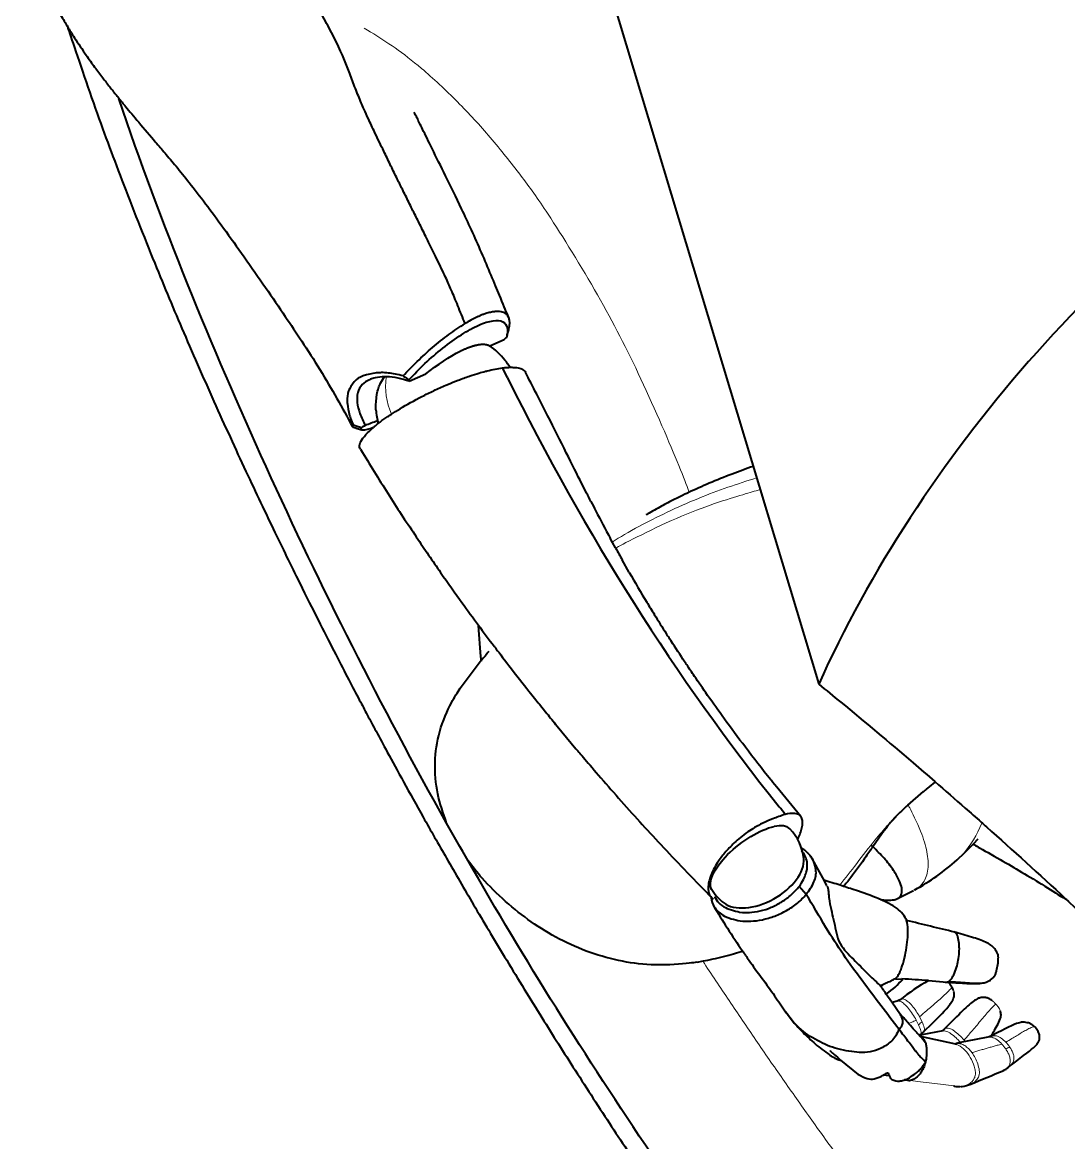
# Model space of a CAD drawing. Header units: millimetres. Extents: x 19 to 296, y 1 to 200.
# Drawn here: x 195.89 to 225.96, y 111.56 to 143.75 of the extents above; entities that cross this region are included whole.
import ezdxf

# ---------------------------------------------------------------- set-up
doc = ezdxf.new("R2010")
doc.units = ezdxf.units.MM
doc.header["$LTSCALE"] = 12.7
doc.layers.add('TANGENT_LINES', color=7, linetype='Continuous', lineweight=15)
doc.layers.add('Visible', color=7, linetype='Continuous', lineweight=40)

msp = doc.modelspace()

# ---------------------------------------------------------------- linework, layer by layer
at = {"layer": 'TANGENT_LINES'}
for p, q in [((220.762, 120.675), (220.895, 120.821)), ((220.895, 120.821), (220.947, 120.876)), ((222.852, 119.773), (222.796, 119.718)), ((221.613, 118.864), (221.546, 118.824)), ((222.607, 116.027), (222.644, 115.954)), ((223.828, 115.586), (223.883, 115.527)), ((223.883, 115.527), (223.945, 115.446)), ((221.585, 115.077), (221.652, 114.943)), ((221.752, 115.031), (221.68, 115.174)), ((221.741, 114.612), (221.689, 114.625)), ((221.794, 114.588), (221.741, 114.612)), ((222.755, 114.405), (222.684, 114.39)), ((222.816, 114.475), (222.878, 114.402)), ((222.992, 114.456), (222.958, 114.497)), ((222.852, 113.164), (222.787, 113.172)), ((222.851, 113.164), (222.852, 113.164)), ((222.852, 113.164), (222.956, 113.179))]:
    msp.add_line(p, q, dxfattribs=at)
for centre, radius, start, end in [((199.037, 132.162), 13.236, 58.75, 59.6786), ((208.274, 133.293), 1.941, 172.0614, 204.2903), ((220.574, 121.896), 3.117, 318.5331, 338.1496), ((223.421, 115.165), 0.586, 46.0064, 54.5252), ((223.184, 113.605), 1.166, 33.4221, 42.2675), ((223.373, 113.702), 1.081, 34.0286, 43.3447), ((222.831, 113.665), 0.501, 284.4647, 296.4483)]:
    msp.add_arc(centre, radius, start, end, dxfattribs=at)
for points, knots in [([(215.059, 130.247), (214.978, 130.464), (214.748, 131.074), (213.646, 133.637), (212.503, 135.847), (211.033, 138.239), (210.241, 139.34), (209.343, 140.465), (208.428, 141.469), (207.389, 142.436), (206.624, 143.02), (206.139, 143.329), (205.904, 143.477)], [0, 0, 0, 0, 0.072976, 0.20501, 0.337313, 0.469741, 0.563621, 0.657969, 0.752701, 0.847981, 0.926647, 1, 1, 1, 1]), ([(212.84, 128.819), (213.075, 128.961), (213.646, 129.308), (215.343, 130.128), (216.446, 130.487), (216.991, 130.663)], [0, 0, 0, 0, 0.261605, 0.635801, 1, 1, 1, 1]), ([(217.09, 130.322), (216.948, 130.282), (216.527, 130.162), (214.81, 129.637), (212.974, 128.661), (212.948, 128.646), (212.946, 128.645)], [0, 0, 0, 0, 0.196835, 0.587274, 0.969086, 1, 1, 1, 1]), ([(221.355, 121.254), (221.366, 121.235), (221.407, 121.161), (221.744, 120.476), (221.9, 119.933), (221.955, 119.42), (221.813, 119.022), (221.674, 118.912), (221.613, 118.864)], [0, 0, 0, 0, 0.07978, 0.306795, 0.515605, 0.702564, 0.869845, 1, 1, 1, 1]), ([(219.39, 118.953), (219.547, 119.155), (219.868, 119.569), (220.386, 120.246), (220.645, 120.542), (220.762, 120.675)], [0, 0, 0, 0, 0.346834, 0.707188, 1, 1, 1, 1]), ([(222.909, 119.832), (222.9, 119.822), (222.881, 119.802), (222.861, 119.782), (222.852, 119.773)], [0, 0, 0, 0, 0.501998, 1, 1, 1, 1]), ([(223.828, 116.335), (223.828, 116.335), (223.827, 116.333), (223.824, 116.33), (223.821, 116.328)], [0, 0, 0, 0, 0.332204, 1, 1, 1, 1]), ([(220.574, 116.04), (220.587, 116.05), (220.6, 116.06), (220.646, 116.093), (220.678, 116.117), (220.711, 116.141)], [0.1444438, 0.1444438, 0.1444438, 0.1444438, 0.1860176, 0.1860176, 0.2883609, 0.2883609, 0.2883609, 0.2883609]), ([(221.68, 115.174), (221.748, 115.233), (221.817, 115.292), (221.932, 115.391), (221.978, 115.431), (222.072, 115.511), (222.118, 115.551), (222.211, 115.632), (222.256, 115.672), (222.346, 115.752), (222.39, 115.793), (222.473, 115.871), (222.512, 115.91), (222.576, 115.977), (222.6, 116.006), (222.605, 116.021), (222.606, 116.023), (222.607, 116.025), (222.607, 116.027)], [0, 0, 0, 0, 0.1920301, 0.1920301, 0.3211975, 0.3211975, 0.450365, 0.450365, 0.5795324, 0.5795324, 0.7086999, 0.7086999, 0.8378673, 0.8378673, 0.9670348, 0.9670348, 0.9670473, 0.9855474, 0.9855474, 0.9855474, 0.9855474]), ([(222.513, 116.167), (222.514, 116.165), (222.521, 116.158), (222.571, 116.092), (222.595, 116.049), (222.607, 116.027)], [0, 0, 0, 0, 0.153128, 0.575371, 1, 1, 1, 1]), ([(222.53, 116.195), (222.53, 116.195), (222.53, 116.195), (222.53, 116.195), (222.61, 116.19), (222.69, 116.185), (222.828, 116.175), (222.887, 116.171), (223.003, 116.163), (223.06, 116.159), (223.177, 116.152), (223.235, 116.149), (223.351, 116.147), (223.409, 116.146), (223.517, 116.155), (223.566, 116.162), (223.614, 116.178), (223.624, 116.182), (223.634, 116.185), (223.65, 116.192), (223.656, 116.194), (223.661, 116.197), (223.683, 116.207), (223.704, 116.219), (223.725, 116.234)], [-0.0000158, -0.0000158, -0.0000158, -0.0000158, 0, 0, 0, 0.1779023, 0.1779023, 0.3074208, 0.3074208, 0.4369394, 0.4369394, 0.566458, 0.566458, 0.6959766, 0.6959766, 0.8033321, 0.8033321, 0.8033321, 0.8254952, 0.8254952, 0.8382941, 0.8382941, 0.8382941, 0.8867155, 0.8867155, 0.8867155, 0.8867155]), ([(222.644, 115.954), (222.646, 115.948), (222.651, 115.937), (222.654, 115.929), (222.655, 115.925)], [0, 0, 0, 0, 0.546255, 1, 1, 1, 1]), ([(222.655, 115.925), (222.66, 115.911), (222.668, 115.889), (222.67, 115.881), (222.67, 115.878)], [0, 0, 0, 0, 0.656027, 1, 1, 1, 1]), ([(221.036, 115.625), (221.04, 115.627), (221.053, 115.632), (221.144, 115.618), (221.244, 115.54), (221.366, 115.415), (221.484, 115.254), (221.552, 115.136), (221.585, 115.077)], [0, 0, 0, 0, 0.058197, 0.196445, 0.368512, 0.568916, 0.783744, 1, 1, 1, 1]), ([(221.68, 115.174), (221.647, 115.229), (221.583, 115.34), (221.47, 115.49), (221.357, 115.607), (221.259, 115.676), (221.175, 115.694), (221.15, 115.681), (221.139, 115.676)], [0, 0, 0, 0, 0.20952, 0.416899, 0.609625, 0.774955, 0.908789, 1, 1, 1, 1]), ([(222.67, 115.878), (222.672, 115.87), (222.674, 115.859), (222.674, 115.855), (222.674, 115.854)], [0, 0, 0, 0, 0.657509, 1, 1, 1, 1]), ([(222.958, 114.497), (223.027, 114.578), (223.095, 114.658), (223.208, 114.79), (223.253, 114.843), (223.342, 114.948), (223.386, 115), (223.475, 115.105), (223.519, 115.157), (223.605, 115.258), (223.647, 115.309), (223.729, 115.403), (223.768, 115.447), (223.836, 115.512), (223.864, 115.533), (223.878, 115.529), (223.879, 115.528), (223.881, 115.527), (223.883, 115.527)], [0, 0, 0, 0, 0.1991691, 0.1991691, 0.3273883, 0.3273883, 0.4556075, 0.4556075, 0.5838267, 0.5838267, 0.7120459, 0.7120459, 0.8402652, 0.8402652, 0.9684844, 0.9684844, 0.9684969, 0.9868611, 0.9868611, 0.9868611, 0.9868611]), ([(223.945, 115.446), (223.948, 115.442), (223.957, 115.43), (223.992, 115.372), (224.002, 115.346), (224.007, 115.335)], [0, 0, 0, 0, 0.228144, 0.664041, 1, 1, 1, 1]), ([(224.007, 115.335), (224.007, 115.335), (224.008, 115.332), (224.019, 115.299), (224.018, 115.275), (224.018, 115.262)], [0, 0, 0, 0, 0.107508, 0.533844, 1, 1, 1, 1]), ([(221.369, 114.976), (221.398, 114.989), (221.465, 115.021), (221.537, 115.055), (221.58, 115.075), (221.585, 115.077)], [0.6036188, 0.6036188, 0.6036188, 0.6036188, 0.7017998, 0.8284925, 0.8471816, 0.8471816, 0.8471816, 0.8471816]), ([(221.813, 114.765), (221.818, 114.775), (221.829, 114.8), (221.817, 114.871), (221.777, 114.969), (221.752, 115.031)], [0, 0, 0, 0, 0.217415, 0.512203, 1, 1, 1, 1]), ([(221.652, 114.943), (221.679, 114.88), (221.721, 114.778), (221.729, 114.704), (221.727, 114.679), (221.714, 114.664), (221.712, 114.663), (221.712, 114.663)], [0, 0, 0, 0, 0.420046, 0.67517, 0.825585, 0.955824, 1, 1, 1, 1]), ([(222.347, 114.767), (222.351, 114.767), (222.362, 114.77), (222.427, 114.767), (222.497, 114.738), (222.575, 114.698), (222.734, 114.567), (222.791, 114.503), (222.816, 114.475)], [0, 0, 0, 0, 0.066379, 0.209278, 0.367092, 0.538127, 0.797398, 1, 1, 1, 1]), ([(222.958, 114.497), (222.914, 114.548), (222.828, 114.648), (222.676, 114.77), (222.602, 114.812), (222.532, 114.841), (222.472, 114.85), (222.421, 114.842), (222.396, 114.822), (222.384, 114.813)], [0, 0, 0, 0, 0.211893, 0.417019, 0.553315, 0.679968, 0.795058, 0.899841, 1, 1, 1, 1]), ([(224.159, 114.443), (224.115, 114.484), (224.031, 114.563), (223.896, 114.632), (223.758, 114.628), (223.725, 114.612), (223.713, 114.605)], [0, 0, 0, 0, 0.30207, 0.583701, 0.843311, 1, 1, 1, 1]), ([(224.159, 114.443), (224.218, 114.478), (224.277, 114.513), (224.38, 114.574), (224.424, 114.6), (224.512, 114.654), (224.556, 114.681), (224.644, 114.734), (224.687, 114.759), (224.772, 114.807), (224.814, 114.83), (224.894, 114.868), (224.932, 114.882), (224.97, 114.883), (224.977, 114.883), (224.983, 114.882), (224.991, 114.88), (224.999, 114.878), (225.005, 114.873), (225.017, 114.866), (225.026, 114.854), (225.031, 114.836), (225.032, 114.831), (225.034, 114.826), (225.035, 114.821)], [0, 0, 0, 0, 0.1764324, 0.1764324, 0.3073624, 0.3073624, 0.4382924, 0.4382924, 0.5692224, 0.5692224, 0.7001524, 0.7001524, 0.8310824, 0.8310824, 0.8581805, 0.8581805, 0.8581805, 0.8960032, 0.8960032, 0.8960032, 0.9620124, 0.9620124, 0.9620249, 0.9807777, 0.9807777, 0.9807777, 0.9807777]), ([(222.631, 114.395), (222.637, 114.395), (222.643, 114.394), (222.649, 114.394), (222.655, 114.394), (222.662, 114.394), (222.669, 114.395), (222.671, 114.395), (222.673, 114.395), (222.675, 114.395), (222.682, 114.395), (222.689, 114.396), (222.696, 114.397), (222.717, 114.399), (222.738, 114.403), (222.755, 114.405)], [0.270341, 0.270341, 0.270341, 0.270341, 0.662769, 0.662769, 0.662769, 1.089936, 1.089936, 1.089936, 1.210216, 1.210216, 1.210216, 1.62821, 1.62821, 1.62821, 2.907518, 2.907518, 2.907518, 2.907518]), ([(223.055, 113.216), (223.1, 113.244), (223.182, 113.296), (223.244, 113.373), (223.284, 113.483), (223.285, 113.549), (223.281, 113.621), (223.255, 113.762), (223.142, 114.014), (223.005, 114.213), (222.814, 114.355), (222.763, 114.372), (222.745, 114.378)], [0, 0, 0, 0, 0.104965, 0.190147, 0.281193, 0.349831, 0.420292, 0.521331, 0.663357, 0.800775, 0.929708, 1, 1, 1, 1]), ([(223.183, 114.143), (223.152, 114.183), (223.09, 114.261), (222.982, 114.346), (222.868, 114.402), (222.792, 114.404), (222.755, 114.405)], [0, 0, 0, 0, 0.268517, 0.525373, 0.76864, 1, 1, 1, 1]), ([(223.183, 114.143), (223.192, 114.145), (223.24, 114.157), (223.327, 114.186), (223.446, 114.219), (223.563, 114.254), (223.681, 114.287), (223.798, 114.32), (223.914, 114.352), (223.998, 114.375), (224.042, 114.388), (224.047, 114.389)], [0, 0, 0, 0, 0.0275835, 0.1545116, 0.2814398, 0.4083679, 0.535296, 0.6622242, 0.7891523, 0.9160804, 0.9340151, 0.9340151, 0.9340151, 0.9340151]), ([(223.645, 114.59), (223.683, 114.591), (223.766, 114.594), (223.917, 114.518), (224.003, 114.433), (224.047, 114.389)], [0, 0, 0, 0, 0.291209, 0.633194, 1, 1, 1, 1]), ([(224.266, 113.749), (224.278, 113.759), (224.304, 113.779), (224.353, 113.836), (224.387, 113.909), (224.398, 114.004), (224.373, 114.11), (224.328, 114.212), (224.289, 114.275), (224.269, 114.306)], [0, 0, 0, 0, 0.10525, 0.235879, 0.372465, 0.519772, 0.677848, 0.839245, 1, 1, 1, 1]), ([(223.12, 113.227), (223.151, 113.24), (223.217, 113.269), (223.317, 113.342), (223.39, 113.465), (223.4, 113.55), (223.4, 113.643), (223.355, 113.827), (223.282, 113.992), (223.216, 114.093), (223.183, 114.143)], [0, 0, 0, 0, 0.110591, 0.231423, 0.359128, 0.457288, 0.559959, 0.707955, 0.855348, 1, 1, 1, 1]), ([(224.158, 114.247), (224.178, 114.214), (224.219, 114.148), (224.265, 114.045), (224.29, 113.933), (224.287, 113.88), (224.28, 113.832), (224.244, 113.753), (224.198, 113.693), (224.13, 113.652), (224.092, 113.629)], [0, 0, 0, 0, 0.143177, 0.286836, 0.42775, 0.522994, 0.61415, 0.735903, 0.852181, 1, 1, 1, 1]), ([(222.787, 113.172), (222.746, 113.177), (222.705, 113.182), (222.664, 113.187), (222.563, 113.199), (222.244, 113.239), (221.826, 113.292), (221.51, 113.332), (221.412, 113.344)], [0.0443408, 0.0443408, 0.0443408, 0.0443408, 0.1285648, 0.1285648, 0.1285648, 0.337297, 0.7859608, 0.9881421, 0.9881421, 0.9881421, 0.9881421])]:
    msp.add_open_spline(points, degree=3, knots=knots, dxfattribs=at)
for points, degree in [([(244.423, 85.53), (238.874, 89.239), (232.85, 94.491), (226.699, 101.084), (220.791, 108.663), (215.447, 116.779)], 5), ([(221.652, 114.943), (221.678, 114.965), (221.72, 115.01), (221.752, 115.031)], 3), ([(224.158, 114.247), (224.188, 114.26), (224.236, 114.291), (224.269, 114.306)], 3), ([(222.851, 113.164), (222.857, 113.163), (222.864, 113.163), (222.871, 113.164)], 3), ([(222.898, 113.168), (222.918, 113.173), (222.938, 113.18), (222.957, 113.187)], 3)]:
    msp.add_open_spline(points, degree=degree, dxfattribs=at)
at = {"layer": 'Visible'}
for p, q in [((206.03, 167.068), (218.782, 124.73)), ((209.324, 134.455), (209.739, 134.638)), ((207.011, 133.438), (207.491, 133.65)), ((206.033, 133.536), (205.996, 133.527)), ((206.359, 133.566), (206.307, 133.567)), ((205.397, 132.187), (205.38, 132.15)), ((205.38, 132.15), (205.382, 132.133)), ((205.608, 131.489), (205.666, 131.394)), ((212.858, 128.802), (212.789, 128.929)), ((212.943, 128.647), (212.858, 128.802)), ((213.337, 127.943), (213.133, 128.303)), ((209.083, 125.411), (208.478, 124.612)), ((210.752, 124.155), (210.928, 123.938)), ((211.22, 123.579), (211.267, 123.522)), ((211.267, 123.522), (211.802, 122.879)), ((218.267, 120.931), (217.574, 121.769)), ((221.346, 121.255), (221.797, 121.644)), ((220.75, 120.653), (220.336, 120.061)), ((220.789, 120.685), (220.81, 120.71)), ((223.229, 120.141), (223.361, 120.288)), ((218.949, 119.083), (218.554, 119.788)), ((220.344, 120.058), (220.302, 120.097)), ((222.809, 119.73), (222.925, 119.836)), ((222.796, 119.718), (222.752, 119.678)), ((218.422, 118.687), (218.221, 118.918)), ((219.019, 118.941), (218.949, 119.083)), ((219.493, 118.92), (219.398, 118.951)), ((221.546, 118.824), (221.527, 118.815)), ((215.783, 118.63), (215.872, 118.485)), ((220.992, 118.544), (221.505, 118.803)), ((225.878, 118.551), (225.958, 118.5)), ((222.684, 117.607), (222.644, 117.612)), ((215.284, 116.745), (215.468, 116.778)), ((220.99, 116.263), (221.169, 116.258)), ((223.711, 116.225), (223.768, 116.27)), ((223.821, 116.328), (223.818, 116.325)), ((223.819, 116.324), (223.828, 116.336)), ((221.933, 116.212), (222.459, 116.169)), ((222.42, 116.172), (222.595, 116.161)), ((222.431, 116.172), (222.447, 116.17)), ((222.447, 116.17), (222.465, 116.17)), ((222.5, 116.179), (222.525, 116.192)), ((222.562, 116.104), (222.515, 116.166)), ((222.657, 115.92), (222.644, 115.954)), ((223.615, 116.177), (223.656, 116.194)), ((223.656, 116.194), (223.715, 116.228)), ((220.879, 115.592), (220.713, 115.831)), ((221.132, 115.229), (220.879, 115.592)), ((221.037, 115.626), (220.888, 115.581)), ((222.675, 115.853), (222.669, 115.888)), ((221.711, 114.597), (221.653, 114.661)), ((221.748, 114.656), (221.67, 114.639)), ((221.671, 114.64), (221.711, 114.663)), ((222.348, 114.767), (221.748, 114.656)), ((221.795, 114.587), (221.705, 114.606)), ((222.636, 114.403), (221.795, 114.587)), ((221.845, 114.436), (221.796, 114.5)), ((221.847, 114.441), (221.881, 114.28)), ((222.749, 114.377), (222.636, 114.403)), ((222.854, 114.429), (222.719, 114.401)), ((222.895, 114.439), (222.854, 114.429)), ((223.004, 114.464), (222.895, 114.439)), ((223.646, 114.59), (223.004, 114.464)), ((223.714, 114.606), (223.713, 114.605)), ((219.408, 113.928), (219.916, 113.516)), ((221.848, 113.871), (221.832, 113.891)), ((220.642, 113.498), (220.671, 113.515)), ((220.704, 113.536), (220.734, 113.553)), ((220.717, 113.496), (220.809, 113.486)), ((221.272, 113.366), (221.311, 113.382)), ((221.311, 113.382), (221.388, 113.422)), ((222.724, 113.173), (222.851, 113.164)), ((222.873, 113.164), (222.902, 113.166))]:
    msp.add_line(p, q, dxfattribs=at)
for centre, radius, start, end in [((208.136, 132.744), 2.084, 38.642, 55.5066), ((208.136, 132.744), 2.084, 31.5948, 38.642), ((206.218, 132.681), 0.875, 104.6776, 113.616), ((206.318, 132.217), 1.35, 90.475, 102.2009), ((206.301, 131.552), 2.015, 69.3857, 88.3584), ((208.136, 132.744), 2.084, 183.4196, 194.4706), ((211.833, 153.236), 22.011, 252.9962, 253.6701), ((205.659, 132.079), 0.0367, 113.7827, 254.31), ((205.65, 132.899), 0.855, 269.9716, 291.8921), ((277.228, 163.403), 73.082, 207.21073, 207.45508), ((260.36, 154.603), 54.057, 207.4205, 208.3554), ((251.449, 149.775), 43.921, 208.753, 209.2655), ((249.902, 148.912), 42.151, 209.8333, 211.1756), ((252.089, 150.222), 44.699, 211.1606, 211.6959), ((253.244, 150.935), 46.057, 211.6961, 212.5004), ((106.075, 117.216), 103.334, 4.54073, 5.10801), ((264.511, 167.426), 69.009, 216.44712, 217.07657), ((220.378, 116.115), 14.629, 139.2141, 140.544), ((267.241, 169.527), 72.454, 218.99248, 219.35912), ((227.027, 114.872), 8.546, 131.6664, 135.0844), ((226.974, 115.505), 8.068, 138.237, 139.8263), ((216.926, 119.578), 1.43, 5.5467, 43.9963), ((218.938, 124.119), 5.851, 312.9482, 317.1726), ((218.52, 124.377), 6.324, 298.5235, 312.0827), ((216.926, 119.578), 1.43, 210.297, 232.2644), ((203.027, 68.376), 53.159, 72.0636, 72.595), ((216.31, 118.653), 0.623, 185.5972, 210.9367), ((178.428, 94.208), 46.891, 30.114, 31.4695), ((238.242, 131.827), 26.207, 210.8767, 214.2777), ((-116.124, -1278.082), 1436.224, 76.355006, 76.411765), ((220.42, 117.678), 0.926, 0.8555, 16.6446), ((219.133, 118.086), 2.763, 305.4017, 318.2742), ((220.006, 90.657), 25.628, 85.6881, 87.3984), ((223.392, 116.678), 0.555, 312.6766, 320.4322), ((238.301, 127.917), 21.34, 213.6427, 214.4949), ((218.644, 120.815), 5.111, 292.107, 293.9722), ((225.273, 110.414), 6.693, 119.93, 128.3468), ((222.455, 116.289), 0.119, 274.9924, 292.4533), ((216.986, 111.272), 5.738, 40.1399, 43.6958), ((221.24, 115.232), 0.739, 309.6252, 320.7733), ((219.518, 112.608), 2.961, 39.6996, 42.1939), ((221.143, 113.609), 0.356, 197.1348, 222.6811), ((221.386, 113.621), 0.278, 241.0314, 275.329), ((207.326, 152.774), 42.584, 291.7771, 293.1975), ((222.775, 114.062), 0.904, 278.0498, 294.0376)]:
    msp.add_arc(centre, radius, start, end, dxfattribs=at)
for centre, major_axis, ratio, start_param, end_param in [((230.321, 127.553), (11.638, 14.381), 0.452361, 0.866663, 2.107162), ((230.321, 127.553), (11.638, 14.381), 0.452361, 0.866663, 2.107162), ((-3.173, -25.391), (204.134, 172.312), 0.305658, 6.108323, 6.108785), ((216.842, 119.685), (1.124, 0.872), 0.394663, 0.044686, 0.682043), ((217.108, 119.248), (-1.185, -0.654), 0.579468, 0.245228, 2.896365)]:
    msp.add_ellipse(centre, major_axis=major_axis, ratio=ratio, start_param=start_param, end_param=end_param, dxfattribs=at)
at = {"layer": 'Visible', "extrusion": (0, 0, -1)}
for centre, major_axis, ratio, start_param, end_param in [((476.011, 64.776), (-575.727, -485.977), 0.305658, 1.35896, 1.359102), ((207.819, 133.119), (-1.543, -1.302), 0.305658, 1.616309, 2.249247), ((249.299, 165.339), (-9.29, 63.358), 0.744613, 4.299026, 4.303907), ((175.406, 126.608), (-77.571, -37.893), 0.102665, 4.361211, 4.362601), ((712.396, 455.003), (-799.172, -390.394), 0.102665, 5.447571, 5.448148), ((247.718, 163.992), (-8.912, 60.783), 0.744613, 4.041108, 4.046194), ((216.842, 119.685), (-1.124, -0.872), 0.394663, 0.044657, 2.459495)]:
    msp.add_ellipse(centre, major_axis=major_axis, ratio=ratio, start_param=start_param, end_param=end_param, dxfattribs=at)
at = {"layer": 'Visible'}
for points, degree, knots in [([(242.202, 141.741), (241.727, 142.283), (240.766, 143.379), (239.268, 145.088), (237.936, 146.606), (236.758, 147.95), (235.742, 149.11), (234.899, 150.072), (234.202, 150.867), (233.773, 151.355), (233.434, 151.742), (233.189, 152.022), (232.898, 152.354), (232.546, 152.756), (232.111, 153.253), (231.614, 153.819), (230.667, 154.9), (229.582, 156.138), (228.291, 157.611), (226.834, 159.274), (225.2, 161.14), (223.392, 163.204), (221.411, 165.467), (219.261, 167.924), (216.941, 170.575), (215.348, 172.398), (214.545, 173.317)], 3, [0, 0, 0, 0, 0.048815, 0.098707, 0.145816, 0.189972, 0.230966, 0.268536, 0.30234, 0.328976, 0.352294, 0.372364, 0.394079, 0.418321, 0.444851, 0.473484, 0.512764, 0.555608, 0.601731, 0.650907, 0.702947, 0.75769, 0.814999, 0.87475, 0.936836, 1, 1, 1, 1]), ([(195.894, 146.217), (195.938, 146.111), (196.055, 145.826), (196.521, 144.813), (196.974, 143.996), (197.128, 143.74), (197.188, 143.64)], 3, [0, 0, 0, 0, 0.191327, 0.514213, 0.811235, 1, 1, 1, 1]), ([(208.616, 135.1), (208.547, 135.271), (208.413, 135.604), (208.222, 136.067), (208.06, 136.432), (207.798, 136.975), (207.575, 137.427), (207.364, 137.854), (207.191, 138.2), (207, 138.585), (206.814, 138.96), (206.644, 139.304), (206.461, 139.679), (206.278, 140.055), (206.029, 140.575), (205.841, 140.976), (205.709, 141.266), (205.545, 141.647), (205.38, 142.073), (205.227, 142.484), (205.071, 142.871), (204.816, 143.409), (204.524, 143.919), (204.271, 144.496), (204.119, 144.867), (204.044, 145.051)], 3, [0, 0, 0, 0, 0.046942, 0.091227, 0.131398, 0.180228, 0.225841, 0.26907, 0.308445, 0.349819, 0.390775, 0.430019, 0.470413, 0.511659, 0.559943, 0.602017, 0.637353, 0.67787, 0.720966, 0.762571, 0.803474, 0.852009, 0.900939, 0.951028, 1, 1, 1, 1]), ([(197.176, 143.67), (197.189, 143.627), (197.249, 143.443), (197.99, 141.247), (198.725, 139.271), (199.694, 136.814), (200.52, 134.848), (201.45, 132.728), (202.363, 130.742), (203.185, 129.013), (203.923, 127.51), (204.441, 126.478), (204.894, 125.591), (205.267, 124.872), (205.574, 124.289), (205.806, 123.852), (206.065, 123.367), (206.389, 122.765), (206.858, 121.906), (207.421, 120.894), (208.09, 119.714), (208.868, 118.375), (209.75, 116.894), (210.765, 115.238), (211.712, 113.737), (212.759, 112.119), (213.747, 110.633), (214.624, 109.346), (215.4, 108.228), (215.918, 107.494), (216.362, 106.87), (216.712, 106.383), (216.992, 105.996), (217.183, 105.732), (217.542, 105.241), (218.028, 104.581), (218.676, 103.71), (219.42, 102.726), (220.251, 101.644), (221.094, 100.557), (223.07, 98.075), (225.099, 95.643), (227.411, 93.013), (229.617, 90.646), (232.049, 88.288), (233.026, 87.412), (234.041, 86.528), (235.011, 85.735), (235.925, 85.03), (236.719, 84.454), (237.401, 83.986), (238.018, 83.584), (238.768, 83.123), (239.68, 82.604), (240.716, 82.084), (241.524, 81.713), (242.748, 81.223), (243.637, 80.92), (244.706, 80.593), (245.768, 80.322), (246.556, 80.146), (247.364, 79.983), (248.347, 79.808), (249.376, 79.655), (250.292, 79.545), (251.064, 79.47), (251.807, 79.414), (252.557, 79.376), (253.331, 79.356), (254.296, 79.362), (255.286, 79.41), (256.222, 79.5), (256.987, 79.606), (257.772, 79.745), (258.513, 79.923), (258.739, 79.984), (259.063, 80.075), (259.524, 80.22), (260.13, 80.436), (260.879, 80.753), (261.313, 80.981), (261.524, 81.092)], 3, [0, 0, 0, 0, 0.005147, 0.022546, 0.040722, 0.059664, 0.077059, 0.094978, 0.112517, 0.128956, 0.144192, 0.156891, 0.168614, 0.179286, 0.188805, 0.197072, 0.205718, 0.215465, 0.227137, 0.239898, 0.253656, 0.268351, 0.283938, 0.300388, 0.316205, 0.332599, 0.348438, 0.363271, 0.377001, 0.388208, 0.398474, 0.407689, 0.4157, 0.422393, 0.431431, 0.442214, 0.454524, 0.467761, 0.481332, 0.495192, 0.516025, 0.537506, 0.559423, 0.581205, 0.602703, 0.616244, 0.629685, 0.643015, 0.655723, 0.667431, 0.678105, 0.68819, 0.699212, 0.711446, 0.724069, 0.735385, 0.7488, 0.760406, 0.77286, 0.785277, 0.79585, 0.806495, 0.818336, 0.830471, 0.841823, 0.8522, 0.86238, 0.872567, 0.882966, 0.89457, 0.906445, 0.917876, 0.928218, 0.938995, 0.949155, 0.954817, 0.961451, 0.969671, 0.979211, 0.989904, 1, 1, 1, 1]), ([(197.188, 143.64), (197.251, 143.538), (197.391, 143.308), (197.723, 142.813), (197.963, 142.48), (198.204, 142.159), (198.394, 141.913), (198.591, 141.665), (198.644, 141.6), (198.664, 141.576)], 3, [0, 0, 0, 0, 0.150957, 0.337807, 0.495692, 0.646843, 0.785541, 0.920091, 1, 1, 1, 1]), ([(218.782, 124.73), (218.993, 124.559), (219.205, 124.386), (219.419, 124.211), (220.098, 123.653), (220.791, 123.073), (221.493, 122.473), (221.701, 122.295), (221.91, 122.115), (222.12, 121.934), (222.41, 121.683), (222.701, 121.428), (222.994, 121.171), (223.144, 121.039), (223.295, 120.905), (223.446, 120.771), (223.5, 120.723), (223.554, 120.676), (223.608, 120.628), (224.36, 119.958), (225.119, 119.27), (225.878, 118.566), (225.912, 118.534), (225.947, 118.502), (225.981, 118.47), (229.035, 115.633), (232.104, 112.543), (234.881, 109.414), (234.888, 109.407), (234.895, 109.399), (234.902, 109.391), (234.956, 109.33), (235.009, 109.27), (235.063, 109.21), (235.164, 109.095), (235.265, 108.98), (235.365, 108.866), (235.383, 108.845), (235.401, 108.825), (235.418, 108.805), (235.427, 108.795), (235.436, 108.785), (235.445, 108.774), (235.466, 108.751), (235.486, 108.727), (235.507, 108.704), (235.681, 108.504), (235.853, 108.305), (236.024, 108.105), (237.11, 106.84), (238.141, 105.574), (239.097, 104.32), (239.369, 103.963), (239.636, 103.607), (239.895, 103.252), (239.899, 103.247), (239.903, 103.241), (239.907, 103.236), (240.775, 102.05), (241.57, 100.879), (242.274, 99.736), (242.281, 99.724), (242.288, 99.713), (242.295, 99.701), (243.308, 98.053), (246.477, 91.928), (246.05, 87.212), (244.429, 85.535), (243.692, 84.772), (238.385, 82.73), (221.855, 99.329), (211.96, 113.978), (208.703, 119.656), (208.496, 120.017), (208.29, 120.379), (208.087, 120.742), (206.2, 124.104), (202.765, 130.917), (199.873, 137.999), (198.662, 141.563)], 3, [0, 0, 0, 0, 0.0043137, 0.0043137, 0.0043137, 0.0180186, 0.0180186, 0.0180186, 0.0220792, 0.0220792, 0.0220792, 0.0276975, 0.0276975, 0.0276975, 0.0305914, 0.0305914, 0.0305914, 0.0316216, 0.0316216, 0.0316216, 0.0460034, 0.0460034, 0.0460034, 0.0466512, 0.0466512, 0.0466512, 0.1044732, 0.1044732, 0.1044732, 0.1046194, 0.1046194, 0.1046194, 0.1057339, 0.1057339, 0.1057339, 0.1078528, 0.1078528, 0.1078528, 0.1082246, 0.1082246, 0.1082246, 0.1084143, 0.1084143, 0.1084143, 0.1088484, 0.1088484, 0.1088484, 0.1125299, 0.1125299, 0.1125299, 0.1358671, 0.1358671, 0.1358671, 0.1425198, 0.1425198, 0.1425198, 0.1426217, 0.1426217, 0.1426217, 0.1648637, 0.1648637, 0.1648637, 0.165086, 0.165086, 0.165086, 0.197185, 0.2886675, 0.2886675, 0.2886675, 0.3302742, 0.5079518, 0.6163938, 0.6163938, 0.6163938, 0.6232985, 0.6232985, 0.6232985, 0.6873352, 0.7513083, 0.7513083, 0.7513083, 0.7513083]), ([(198.664, 141.576), (198.726, 141.499), (198.873, 141.318), (199.238, 140.881), (199.712, 140.327), (199.989, 140.004), (200.321, 139.609), (200.698, 139.144), (201.168, 138.535), (201.681, 137.836), (202.271, 137.009), (202.876, 136.141), (203.448, 135.306), (203.923, 134.599), (204.449, 133.775), (204.936, 132.951), (205.233, 132.406), (205.381, 132.136)], 3, [0, 0, 0, 0, 0.043268, 0.101736, 0.167544, 0.217879, 0.271959, 0.331535, 0.398675, 0.470394, 0.547824, 0.627331, 0.70428, 0.77518, 0.850785, 0.926178, 1, 1, 1, 1]), ([(209.861, 135.296), (209.783, 135.483), (209.595, 135.934), (209.092, 137.163), (208.53, 138.382), (208.067, 139.323), (207.678, 140.11), (207.405, 140.664), (207.243, 140.994), (207.182, 141.119), (207.157, 141.171)], 3, [0, 0, 0, 0, 0.117896, 0.284523, 0.454352, 0.602505, 0.737704, 0.851373, 0.93743, 1, 1, 1, 1]), ([(209.873, 135.268), (209.871, 135.272), (209.869, 135.276), (209.868, 135.278), (209.86, 135.297), (209.833, 135.339), (209.808, 135.364), (209.771, 135.394), (209.72, 135.419), (209.649, 135.438), (209.561, 135.445), (209.458, 135.439), (209.349, 135.423), (209.217, 135.388), (209.169, 135.371), (209.079, 135.337), (209.007, 135.305), (208.931, 135.269), (208.773, 135.191), (208.669, 135.13), (208.616, 135.1)], 3, [0, 0, 0, 0, 0.019873, 0.029516, 0.058123, 0.106223, 0.147322, 0.193052, 0.244001, 0.30138, 0.364842, 0.432959, 0.505766, 0.583261, 0.632374, 0.697557, 0.757483, 0.818777, 0.907943, 1, 1, 1, 1]), ([(209.879, 134.95), (209.884, 134.976), (209.894, 135.027), (209.9, 135.097), (209.899, 135.162), (209.889, 135.223), (209.878, 135.254), (209.873, 135.268)], 3, [0, 0, 0, 0, 0.221603, 0.430599, 0.632657, 0.826858, 1, 1, 1, 1]), ([(206.837, 133.595), (206.969, 133.733), (207.236, 134.013), (207.679, 134.415), (208.145, 134.787), (208.461, 134.997), (208.616, 135.1)], 3, [0, 0, 0, 0, 0.248477, 0.501592, 0.754293, 1, 1, 1, 1]), ([(207.003, 133.48), (207.153, 133.638), (207.456, 133.955), (207.971, 134.397), (208.5, 134.784), (208.998, 135.063), (209.409, 135.199), (209.713, 135.184), (209.862, 134.985), (209.831, 134.806), (209.815, 134.711)], 3, [0, 0, 0, 0, 0.15089, 0.304619, 0.456186, 0.597361, 0.719607, 0.817462, 0.902564, 1, 1, 1, 1]), ([(209.815, 134.711), (209.82, 134.731), (209.831, 134.771), (209.847, 134.831), (209.863, 134.891), (209.874, 134.93), (209.879, 134.95)], 3, [0, 0, 0, 0, 0.250452, 0.500552, 0.750358, 1, 1, 1, 1]), ([(208.477, 134.304), (208.595, 134.362), (208.707, 134.41), (208.812, 134.448), (209.005, 134.502), (209.16, 134.511), (209.227, 134.503), (209.281, 134.485), (209.324, 134.455), (209.324, 134.455), (209.324, 134.455), (209.324, 134.455), (209.324, 134.455), (209.324, 134.455)], 5, [2.3306273, 2.3306273, 2.3306273, 2.3306273, 2.3306273, 2.3306273, 2.73611, 2.73611, 2.73611, 3.1415927, 3.1415927, 3.1415927, 3.1415927, 3.1415927, 3.1418287, 3.1418287, 3.1418287, 3.1418287, 3.1418287, 3.1418287]), ([(206.837, 133.595), (206.687, 133.628), (206.432, 133.685), (206.23, 133.689), (206.091, 133.682), (206.025, 133.68), (205.662, 133.602), (205.43, 133.462), (205.273, 133.18), (205.26, 133.146), (205.222, 132.88), (205.229, 132.835), (205.262, 132.527), (205.349, 132.306), (205.397, 132.187)], 3, [0, 0, 0, 0, 0.118199, 0.199811, 0.263835, 0.311032, 0.418149, 0.518603, 0.615535, 0.656581, 0.746954, 0.791078, 0.886986, 1, 1, 1, 1]), ([(208.742, 133.587), (208.748, 133.589), (208.84, 133.621), (208.997, 133.67), (209.143, 133.711), (209.206, 133.727), (209.222, 133.731), (209.318, 133.755), (209.486, 133.793), (209.627, 133.815), (209.694, 133.824)], 3, [0, 0, 0, 0, 0.356557, 4.993196, 8.665188, 8.665188, 8.665188, 9.629836, 14.266475, 18.903115, 18.903115, 18.903115, 18.903115]), ([(209.694, 133.824), (209.739, 133.829), (209.815, 133.837), (209.886, 133.84), (209.917, 133.841), (209.925, 133.841), (209.971, 133.841), (210.05, 133.838), (210.143, 133.826), (210.216, 133.806), (210.254, 133.789), (210.268, 133.781)], 3, [0, 0, 0, 0, 3.357131, 5.995967, 5.995967, 5.995967, 6.714263, 10.071394, 13.428525, 16.785656, 19.239077, 19.239077, 19.239077, 19.239077]), ([(210.268, 133.781), (210.274, 133.778), (210.298, 133.763), (210.327, 133.738), (210.345, 133.713), (210.35, 133.703)], 3, [0, 0, 0, 0, 1.285677, 6.061748, 8.853187, 8.853187, 8.853187, 8.853187]), ([(212.234, 129.986), (212.153, 130.143), (211.965, 130.509), (211.511, 131.412), (210.987, 132.465), (210.568, 133.279), (210.35, 133.702)], 3, [0, 0, 0, 0, 0.187387, 0.434896, 0.706462, 1, 1, 1, 1]), ([(205.867, 133.483), (205.794, 133.442), (205.645, 133.361), (205.51, 133.114), (205.504, 132.824), (205.588, 132.506), (205.691, 132.282), (205.744, 132.166)], 3, [0, 0, 0, 0, 0.182636, 0.371039, 0.565713, 0.775158, 1, 1, 1, 1]), ([(205.608, 131.489), (205.597, 131.507), (205.588, 131.531), (205.585, 131.557), (205.585, 131.561), (205.582, 131.604), (205.609, 131.708), (205.747, 131.896), (205.9, 132.043), (205.985, 132.115), (205.994, 132.123), (206.037, 132.159), (206.083, 132.196), (206.122, 132.226), (206.19, 132.28), (206.281, 132.346), (206.38, 132.415), (206.399, 132.428), (206.411, 132.435), (206.422, 132.443), (206.434, 132.451), (206.455, 132.465), (206.477, 132.48), (206.499, 132.494), (206.578, 132.546), (206.848, 132.717), (207.26, 132.947), (207.715, 133.17), (207.964, 133.283), (208.098, 133.34), (208.115, 133.347), (208.215, 133.39), (208.426, 133.475), (208.634, 133.551), (208.742, 133.587)], 3, [2.800881, 2.800881, 2.800881, 2.800881, 6.985485, 7.805336, 7.805336, 7.805336, 16.036407, 25.08733, 33.300662, 33.300662, 33.300662, 34.138252, 37.412657, 37.412657, 37.412657, 43.189174, 44.542019, 44.542019, 44.542019, 45.358289, 45.358289, 45.358289, 46.849154, 46.849154, 46.849154, 52.240097, 64.307993, 70.341941, 76.37589, 77.245024, 77.245024, 77.245024, 82.409838, 88.095779, 88.095779, 88.095779, 88.095779]), ([(206.056, 132.621), (206.054, 132.639), (206.049, 132.7), (206.065, 133.081), (206.176, 133.385), (206.264, 133.513), (206.303, 133.569)], 3, [0, 0, 0, 0, 0.138445, 0.456228, 0.759517, 1, 1, 1, 1]), ([(206.837, 133.595), (206.851, 133.585), (206.879, 133.567), (206.921, 133.538), (206.962, 133.51), (206.99, 133.49), (207.003, 133.48)], 3, [0, 0, 0, 0, 0.250465, 0.500546, 0.750404, 1, 1, 1, 1]), ([(205.382, 132.133), (205.383, 132.133), (205.383, 132.131), (205.387, 132.127), (205.388, 132.126), (205.388, 132.126), (205.388, 132.126), (205.388, 132.126), (205.388, 132.126)], 3, [0, 0, 0, 0, 0.274352, 0.640879, 0.828982, 0.924865, 0.974139, 1, 1, 1, 1]), ([(205.388, 132.126), (205.388, 132.126), (205.388, 132.126), (205.388, 132.126), (205.397, 132.122), (205.405, 132.117)], 3, [0, 0, 0, 0, 0.018915, 0.032812, 1, 1, 1, 1]), ([(205.39, 132.122), (205.418, 132.114), (205.464, 132.1), (205.495, 132.09), (205.537, 132.078), (205.57, 132.068), (205.621, 132.052), (205.653, 132.043)], 3, [0, 0, 0, 0, 0.243908, 0.4032, 0.579213, 0.742454, 1, 1, 1, 1]), ([(205.666, 131.394), (205.924, 130.975), (206.435, 130.146), (207.207, 128.971), (207.897, 127.961), (208.516, 127.088), (208.847, 126.638), (209, 126.429)], 3, [0, 0, 0, 0, 0.223218, 0.441345, 0.64553, 0.835023, 1, 1, 1, 1]), ([(216.896, 130.993), (216.697, 130.921), (216.289, 130.776), (215.632, 130.511), (215.236, 130.331), (215.043, 130.243)], 3, [0, 0, 0, 0, 0.327938, 0.671551, 1, 1, 1, 1]), ([(215.043, 130.243), (215.043, 130.243), (215.042, 130.242), (214.476, 129.968), (214.223, 129.831), (213.83, 129.605), (213.819, 129.599), (213.818, 129.598)], 3, [0, 0, 0, 0, 0.00589, 0.352402, 0.664352, 0.957023, 1, 1, 1, 1]), ([(214.989, 125.288), (214.979, 125.303), (214.94, 125.36), (214.574, 125.915), (214.452, 126.107), (214.4, 126.189)], 3, [0, 0, 0, 0, 0.16607, 0.648522, 1, 1, 1, 1]), ([(209.454, 125.822), (209.462, 125.811), (209.499, 125.762), (209.904, 125.228), (210.44, 124.545), (210.66, 124.27), (210.752, 124.155)], 3, [0, 0, 0, 0, 0.088481, 0.384584, 0.742693, 1, 1, 1, 1]), ([(217.404, 121.981), (217.156, 122.297), (216.679, 122.905), (216.079, 123.719), (215.599, 124.393), (215.221, 124.942), (215.059, 125.182), (214.989, 125.288)], 3, [0, 0, 0, 0, 0.244426, 0.470236, 0.675398, 0.857292, 1, 1, 1, 1]), ([(208.088, 120.742), (207.991, 121.017), (207.794, 121.572), (207.722, 122.494), (207.845, 123.363), (208.203, 124.2), (208.397, 124.49), (208.48, 124.614)], 3, [0, 0, 0, 0, 0.209221, 0.422082, 0.633261, 0.844525, 1, 1, 1, 1]), ([(211.802, 122.879), (211.872, 122.796), (212.082, 122.545), (213.16, 121.299), (214.307, 120.038), (215.237, 119.077), (215.715, 118.584)], 3, [0, 0, 0, 0, 0.13538, 0.406398, 0.695014, 1, 1, 1, 1]), ([(217.574, 121.769), (217.492, 121.872), (217.406, 121.979), (217.404, 121.981), (217.404, 121.981)], 3, [0, 0, 0, 0, 0.954648, 1, 1, 1, 1]), ([(221.797, 121.644), (221.799, 121.645), (221.812, 121.656), (221.98, 121.796), (222.125, 121.916)], 3, [0, 0, 0, 0, 0.141319, 1, 1, 1, 1]), ([(217.821, 120.989), (217.691, 120.948), (217.456, 120.864), (217.168, 120.737), (216.932, 120.61), (216.715, 120.472), (216.522, 120.325), (216.351, 120.172), (216.206, 120.025), (216.039, 119.837), (215.885, 119.632), (215.753, 119.404), (215.665, 119.199), (215.61, 119.001), (215.599, 118.829), (215.621, 118.735), (215.637, 118.696)], 3, [0, 0, 0, 0, 3.221181, 6.44236, 9.66354, 12.884719, 17.179626, 21.474532, 25.769438, 30.064344, 38.654156, 45.096516, 51.538875, 57.981234, 64.423593, 70.02449, 70.02449, 70.02449, 70.02449]), ([(218.172, 120.265), (218.181, 120.284), (218.216, 120.357), (218.268, 120.485), (218.312, 120.643), (218.324, 120.787), (218.302, 120.879), (218.274, 120.921), (218.267, 120.931), (218.25, 120.952), (218.198, 120.996), (218.066, 121.029), (217.914, 121.012), (217.821, 120.989)], 3, [48.286525, 48.286525, 48.286525, 48.286525, 49.521476, 53.048203, 56.574931, 60.101658, 63.628386, 64.693475, 64.693475, 64.693475, 67.155113, 70.681841, 74.208569, 74.208569, 74.208569, 74.208569]), ([(220.947, 120.876), (220.951, 120.88), (220.96, 120.889), (220.975, 120.905), (220.984, 120.915)], 3, [0, 0, 0, 0, 0.412651, 1, 1, 1, 1]), ([(220.957, 120.879), (220.958, 120.88), (220.962, 120.884), (220.982, 120.908), (220.997, 120.926)], 3, [0, 0, 0, 0, 0.243355, 1, 1, 1, 1]), ([(220.61, 120.463), (220.611, 120.464), (220.615, 120.468), (220.654, 120.519), (220.693, 120.568), (220.772, 120.665), (220.785, 120.681), (220.789, 120.685)], 3, [0, 0, 0, 0, 0.071031, 0.290235, 0.539684, 0.857732, 1, 1, 1, 1]), ([(223.236, 120.128), (223.271, 120.107), (223.382, 120.041), (224.031, 119.675), (224.602, 119.341), (225.281, 118.93), (225.682, 118.675), (225.878, 118.551)], 3, [0, 0, 0, 0, 0.103108, 0.3256, 0.547472, 0.779134, 1, 1, 1, 1]), ([(218.221, 118.918), (218.27, 118.985), (218.311, 119.053), (218.345, 119.12), (218.351, 119.132), (218.357, 119.144), (218.362, 119.156), (218.388, 119.212), (218.408, 119.267), (218.423, 119.321), (218.442, 119.39), (218.452, 119.458), (218.452, 119.523), (218.452, 119.588), (218.443, 119.65), (218.425, 119.708), (218.406, 119.766), (218.379, 119.82), (218.345, 119.871), (218.328, 119.896), (218.309, 119.92), (218.289, 119.943)], 3, [0, 0, 0, 0, 4.667109, 4.667109, 4.667119, 5.494663, 5.494663, 5.494663, 9.332408, 9.332408, 9.332418, 14.302637, 14.302637, 14.302647, 19.272558, 19.272558, 19.272568, 24.243488, 24.243488, 24.243498, 26.70505, 26.70505, 26.70505, 26.70505]), ([(218.586, 119.737), (218.55, 119.785), (218.502, 119.849), (218.491, 119.86), (218.375, 119.97), (218.311, 120.004), (218.281, 120.02)], 3, [0, 0, 0, 0, 0.30434, 0.410751, 0.724135, 1, 1, 1, 1]), ([(220.336, 120.061), (220.279, 119.977), (220.139, 119.77), (219.709, 119.175), (219.554, 118.99), (219.491, 118.916)], 3, [0, 0, 0, 0, 0.292149, 0.713953, 1, 1, 1, 1]), ([(221.106, 119.071), (221.053, 119.173), (220.942, 119.389), (220.664, 119.736), (220.451, 119.95), (220.344, 120.058)], 3, [0, 0, 0, 0, 0.307374, 0.650493, 1, 1, 1, 1]), ([(215.269, 116.743), (215.213, 116.733), (215.036, 116.701), (214.048, 116.629), (213.151, 116.746), (212.201, 116.999), (211.325, 117.387), (210.506, 117.89), (209.78, 118.467), (209.104, 119.134), (208.828, 119.494), (208.703, 119.657)], 3, [0, 0, 0, 0, 0.057131, 0.177882, 0.298868, 0.419975, 0.54081, 0.661181, 0.780899, 0.900699, 1, 1, 1, 1]), ([(218.422, 118.687), (218.506, 118.807), (218.667, 119.038), (218.741, 119.383), (218.603, 119.714), (218.589, 119.733), (218.586, 119.737)], 3, [0, 0, 0, 0, 0.330404, 0.63668, 0.92645, 1, 1, 1, 1]), ([(215.872, 118.485), (215.919, 118.434), (216.034, 118.307), (216.514, 118.164), (216.782, 118.163), (217.104, 118.204), (217.42, 118.312), (217.729, 118.473), (218.008, 118.675), (218.151, 118.838), (218.221, 118.918)], 3, [0, 0, 0, 0, 0.105215, 0.256838, 0.372222, 0.493866, 0.620122, 0.748779, 0.876433, 1, 1, 1, 1]), ([(219.024, 118.928), (219.024, 118.928), (219.025, 118.925), (219.034, 118.902), (219.04, 118.884), (219.051, 118.84), (219.054, 118.82), (219.057, 118.803), (219.057, 118.798), (219.057, 118.797), (219.057, 118.796), (219.058, 118.796)], 3, [0, 0, 0, 0, 0.052182, 0.207712, 0.364791, 0.580969, 0.734604, 0.866744, 0.936016, 0.973311, 1, 1, 1, 1]), ([(220.557, 118.545), (220.541, 118.552), (220.481, 118.58), (219.9, 118.793), (219.622, 118.88), (219.493, 118.92)], 3, [0, 0, 0, 0, 0.155573, 0.60641, 1, 1, 1, 1]), ([(221.006, 118.55), (221.036, 118.562), (221.1, 118.588), (221.179, 118.709), (221.177, 118.875), (221.131, 119.002), (221.106, 119.071)], 3, [0, 0, 0, 0, 0.202533, 0.440531, 0.701196, 1, 1, 1, 1]), ([(215.637, 118.696), (215.64, 118.69), (215.659, 118.647), (215.686, 118.61), (215.716, 118.583), (215.721, 118.578), (215.731, 118.57), (215.74, 118.562), (215.744, 118.56)], 3, [0, 0, 0, 0, 0.734699, 5.428869, 5.428869, 5.428869, 6.359661, 6.860415, 6.860415, 6.860415, 6.860415]), ([(215.776, 118.333), (215.844, 118.247), (215.995, 118.056), (216.524, 117.917), (216.821, 117.913), (217.172, 117.954), (217.52, 118.061), (217.863, 118.222), (218.18, 118.427), (218.342, 118.601), (218.422, 118.687)], 3, [0, 0, 0, 0, 0.120306, 0.268713, 0.382216, 0.501983, 0.62617, 0.752521, 0.878074, 1, 1, 1, 1]), ([(219.058, 118.796), (219.061, 118.762), (219.067, 118.689), (219.08, 118.555), (219.136, 118.253), (219.209, 117.959), (219.274, 117.65), (219.345, 117.341), (219.519, 117.085), (219.725, 116.876), (219.928, 116.674), (220.125, 116.475), (220.304, 116.297), (220.467, 116.148), (220.527, 116.09), (220.547, 116.074), (220.549, 116.073), (220.549, 116.073)], 3, [0, 0, 0, 0, 0.049412, 0.105277, 0.189925, 0.275929, 0.362082, 0.448212, 0.532947, 0.616132, 0.698367, 0.779524, 0.857951, 0.930049, 0.973891, 0.995554, 1, 1, 1, 1]), ([(220.556, 118.542), (220.614, 118.534), (220.734, 118.518), (220.946, 118.53), (220.991, 118.545), (221.006, 118.55)], 3, [0, 0, 0, 0, 0.382209, 0.7849, 1, 1, 1, 1]), ([(221.307, 117.943), (221.307, 117.946), (221.303, 117.959), (221.199, 118.153), (221.037, 118.284), (220.8, 118.436), (220.638, 118.509), (220.557, 118.545)], 3, [0, 0, 0, 0, 0.052704, 0.268242, 0.498366, 0.75053, 1, 1, 1, 1]), ([(221.087, 114.812), (220.916, 115.037), (220.568, 115.495), (220.029, 116.214), (219.478, 116.952), (219.153, 117.473), (218.99, 117.734)], 3, [0, 0, 0, 0, 0.243802, 0.49379, 0.746945, 1, 1, 1, 1]), ([(221.002, 116.287), (221.005, 116.289), (221.014, 116.295), (221.053, 116.334), (221.115, 116.449), (221.166, 116.587), (221.264, 116.865), (221.349, 117.451), (221.347, 117.628), (221.346, 117.697)], 3, [0, 0, 0, 0, 0.038745, 0.116997, 0.241293, 0.372378, 0.561919, 0.829848, 1, 1, 1, 1]), ([(222.53, 116.195), (222.551, 116.215), (222.594, 116.256), (222.645, 116.342), (222.731, 116.537), (222.784, 116.742), (222.818, 116.96), (222.827, 117.174), (222.811, 117.37), (222.763, 117.542), (222.707, 117.598), (222.69, 117.604), (222.684, 117.607)], 3, [0, 0, 0, 0, 0.078143, 0.161623, 0.284182, 0.409089, 0.534164, 0.657677, 0.777562, 0.890021, 0.961083, 1, 1, 1, 1]), ([(223.927, 116.973), (223.924, 116.983), (223.914, 117.013), (223.845, 117.136), (223.724, 117.238), (223.567, 117.333), (223.157, 117.474), (222.834, 117.565), (222.664, 117.612)], 3, [0, 0, 0, 0, 0.071049, 0.204674, 0.348422, 0.501013, 0.73677, 1, 1, 1, 1]), ([(215.468, 116.778), (215.55, 116.793), (215.751, 116.83), (216.334, 116.98), (216.53, 117.045), (216.611, 117.072)], 3, [0, 0, 0, 0, 0.289266, 0.708158, 1, 1, 1, 1]), ([(216.587, 117.067), (216.646, 116.982), (216.785, 116.78), (217.161, 116.267), (217.512, 115.785), (217.722, 115.471), (217.824, 115.318)], 3, [0, 0, 0, 0, 0.200321, 0.47424, 0.743574, 1, 1, 1, 1]), ([(223.934, 116.913), (223.934, 116.889), (223.936, 116.83), (223.923, 116.666), (223.888, 116.5), (223.868, 116.44), (223.86, 116.414)], 3, [0, 0, 0, 0, 0.201178, 0.4928, 0.789461, 1, 1, 1, 1]), ([(223.922, 116.982), (223.923, 116.98), (223.927, 116.977), (223.928, 116.968), (223.931, 116.949), (223.933, 116.926), (223.934, 116.913)], 3, [0, 0, 0, 0, 0.165709, 0.348757, 0.615907, 1, 1, 1, 1]), ([(220.721, 116.145), (220.765, 116.164), (220.853, 116.201), (220.982, 116.27), (220.998, 116.284), (221.003, 116.288)], 3, [0, 0, 0, 0, 0.424443, 0.832772, 1, 1, 1, 1]), ([(223.86, 116.414), (223.855, 116.399), (223.846, 116.374), (223.837, 116.352), (223.831, 116.34), (223.829, 116.337), (223.828, 116.335)], 3, [0, 0, 0, 0, 0.385771, 0.666451, 0.872299, 1, 1, 1, 1]), ([(222.515, 116.166), (222.514, 116.167), (222.512, 116.17), (222.507, 116.175), (222.504, 116.179)], 3, [0, 0, 0, 0, 0.365818, 1, 1, 1, 1]), ([(222.644, 115.954), (222.638, 115.969), (222.623, 116.004), (222.574, 116.087), (222.565, 116.1), (222.562, 116.104)], 3, [0, 0, 0, 0, 0.345413, 0.796926, 1, 1, 1, 1]), ([(222.595, 116.161), (222.767, 116.149), (223.079, 116.128), (223.396, 116.124), (223.563, 116.157), (223.602, 116.171), (223.615, 116.177)], 3, [0, 0, 0, 0, 0.372404, 0.671092, 0.88122, 1, 1, 1, 1]), ([(221.137, 115.674), (221.125, 115.667), (221.104, 115.654), (221.078, 115.642), (221.06, 115.634), (221.045, 115.629), (221.037, 115.626)], 3, [0, 0, 0, 0, 0.301677, 0.551521, 0.767116, 1, 1, 1, 1]), ([(221.8, 114.752), (222.019, 114.96), (222.381, 115.303), (222.612, 115.594), (222.674, 115.75), (222.679, 115.824), (222.676, 115.845), (222.675, 115.853)], 3, [0, 0, 0, 0, 0.390973, 0.647762, 0.817158, 0.92944, 1, 1, 1, 1]), ([(223.766, 115.638), (223.732, 115.661), (223.667, 115.703), (223.575, 115.731), (223.448, 115.731), (223.349, 115.694), (223.203, 115.613), (222.842, 115.275), (222.537, 114.967), (222.37, 114.799)], 3, [0, 0, 0, 0, 0.105501, 0.201126, 0.309156, 0.407214, 0.528384, 0.742142, 1, 1, 1, 1]), ([(217.819, 115.327), (217.891, 115.228), (218.04, 115.023), (218.337, 114.714), (218.677, 114.381), (218.952, 114.181), (219.092, 114.078)], 3, [0, 0, 0, 0, 0.228359, 0.47276, 0.731153, 1, 1, 1, 1]), ([(221.087, 114.812), (221.059, 114.747), (221.002, 114.62), (220.877, 114.465), (220.581, 114.245), (220.254, 114.156), (219.934, 114.135), (219.309, 114.227), (218.744, 114.467), (218.193, 114.83), (217.946, 115.157), (217.824, 115.318)], 3, [0, 0, 0, 0, 0.078123, 0.154613, 0.258438, 0.357895, 0.454817, 0.590146, 0.727094, 0.865671, 1, 1, 1, 1]), ([(223.72, 114.61), (223.737, 114.633), (223.786, 114.702), (223.994, 115.058), (224.032, 115.217), (224.012, 115.306), (224.002, 115.347)], 3, [0, 0, 0, 0, 0.191441, 0.56068, 0.797213, 1, 1, 1, 1]), ([(221.087, 114.812), (221.105, 114.828), (221.138, 114.859), (221.175, 114.91), (221.208, 115.023), (221.188, 115.133), (221.15, 115.198), (221.131, 115.23)], 3, [0, 0, 0, 0, 0.173087, 0.337349, 0.559169, 0.779965, 1, 1, 1, 1]), ([(221.653, 114.661), (221.635, 114.679), (221.589, 114.728), (221.418, 114.919), (221.384, 114.958), (221.373, 114.971)], 3, [0, 0, 0, 0, 0.285731, 0.757861, 1, 1, 1, 1]), ([(225.007, 114.872), (224.973, 114.9), (224.907, 114.954), (224.817, 115), (224.659, 115.021), (224.609, 115.013), (224.428, 114.981), (224.002, 114.758), (223.702, 114.6)], 3, [0, 0, 0, 0, 0.137208, 0.262407, 0.411979, 0.496719, 0.645025, 1, 1, 1, 1]), ([(221.832, 113.891), (221.79, 113.934), (221.723, 114.002), (221.683, 114.046), (221.623, 114.115), (221.546, 114.21), (221.463, 114.319), (221.345, 114.478), (221.227, 114.634), (221.135, 114.751), (221.087, 114.812)], 3, [0, 0, 0, 0, 0.131105, 0.211265, 0.30902, 0.424887, 0.548117, 0.694691, 0.842527, 1, 1, 1, 1]), ([(222.347, 114.776), (222.345, 114.775), (222.342, 114.771), (222.333, 114.765), (222.332, 114.764), (222.332, 114.763)], 3, [0, 0, 0, 0, 0.385605, 0.836821, 1, 1, 1, 1]), ([(222.384, 114.813), (222.376, 114.805), (222.365, 114.794), (222.359, 114.788), (222.352, 114.781), (222.349, 114.778), (222.347, 114.776)], 3, [0, 0, 0, 0, 0.381921, 0.590585, 0.813414, 1, 1, 1, 1]), ([(224.255, 113.741), (224.547, 113.961), (224.931, 114.252), (225.014, 114.339), (225.031, 114.356), (225.095, 114.432), (225.125, 114.511), (225.133, 114.564), (225.131, 114.623), (225.114, 114.688), (225.09, 114.757), (225.038, 114.83), (225.007, 114.872)], 3, [0, 0, 0, 0, 0.279369, 0.367666, 0.411067, 0.503065, 0.591475, 0.65929, 0.731251, 0.807423, 0.886931, 1, 1, 1, 1]), ([(221.705, 114.606), (221.718, 114.603), (221.753, 114.593), (221.843, 114.458), (221.847, 114.444), (221.847, 114.441)], 3, [0, 0, 0, 0, 0.298316, 0.830486, 1, 1, 1, 1]), ([(223.713, 114.605), (223.713, 114.605), (223.712, 114.605), (223.7, 114.601), (223.668, 114.595), (223.645, 114.59)], 3, [0, 0, 0, 0, 0.03147, 0.300786, 1, 1, 1, 1]), ([(219.089, 114.08), (219.11, 114.066), (219.162, 114.032), (219.329, 113.94), (219.39, 113.928), (219.415, 113.923)], 3, [0, 0, 0, 0, 0.287862, 0.712592, 1, 1, 1, 1]), ([(219.114, 114.198), (219.114, 114.198), (219.113, 114.197), (219.116, 114.19), (219.123, 114.181), (219.135, 114.169), (219.152, 114.154), (219.159, 114.147), (219.162, 114.144)], 3, [0, 0, 0, 0, 0.055253, 0.181956, 0.356717, 0.568621, 0.812434, 1, 1, 1, 1]), ([(219.162, 114.144), (219.165, 114.141), (219.176, 114.132), (219.229, 114.085), (219.388, 113.945), (219.404, 113.931), (219.408, 113.928)], 3, [0, 0, 0, 0, 0.120993, 0.389686, 0.846411, 1, 1, 1, 1]), ([(221.881, 114.28), (221.882, 114.274), (221.885, 114.248), (221.878, 113.985), (221.856, 113.902), (221.848, 113.867)], 3, [0, 0, 0, 0, 0.162161, 0.65251, 1, 1, 1, 1]), ([(221.388, 113.422), (221.451, 113.462), (221.564, 113.534), (221.67, 113.631), (221.755, 113.728), (221.814, 113.81), (221.838, 113.852), (221.848, 113.871)], 3, [0, 0, 0, 0, 0.259048, 0.472334, 0.67405, 0.852767, 1, 1, 1, 1]), ([(221.848, 113.867), (221.847, 113.863), (221.844, 113.85), (221.822, 113.775), (221.802, 113.714), (221.738, 113.593), (221.684, 113.513), (221.552, 113.393), (221.503, 113.371), (221.486, 113.364), (221.478, 113.36), (221.44, 113.351), (221.412, 113.344)], 3, [0, 0, 0, 0, 0.050814, 0.161058, 0.269101, 0.414007, 0.546651, 0.715929, 0.808836, 0.858002, 0.893624, 1, 1, 1, 1]), ([(224.092, 113.629), (224.127, 113.648), (224.182, 113.679), (224.208, 113.701), (224.226, 113.715), (224.231, 113.72), (224.237, 113.725), (224.249, 113.734), (224.261, 113.745), (224.268, 113.751)], 3, [0, 0, 0, 0, 0.293188, 0.461469, 0.592097, 0.666681, 0.742602, 0.852075, 1, 1, 1, 1]), ([(219.909, 113.522), (220.001, 113.472), (220.169, 113.38), (220.371, 113.375), (220.585, 113.463), (220.627, 113.489), (220.642, 113.498)], 3, [0, 0, 0, 0, 0.316392, 0.579083, 0.854065, 1, 1, 1, 1]), ([(220.71, 113.495), (220.678, 113.495), (220.64, 113.494), (220.636, 113.495), (220.635, 113.495)], 3, [0, 0, 0, 0, 0.814274, 1, 1, 1, 1]), ([(220.671, 113.515), (220.683, 113.522), (220.699, 113.532), (220.703, 113.535), (220.704, 113.536)], 3, [0, 0, 0, 0, 0.70777, 1, 1, 1, 1]), ([(220.734, 113.553), (220.739, 113.555), (220.747, 113.558), (220.758, 113.561), (220.768, 113.56), (220.779, 113.557), (220.793, 113.526), (220.803, 113.504)], 3, [0, 0, 0, 0, 0.181267, 0.34256, 0.489883, 0.635224, 1, 1, 1, 1]), ([(220.881, 113.368), (220.922, 113.354), (220.997, 113.328), (221.092, 113.321), (221.179, 113.339), (221.226, 113.35)], 3, [0, 0, 0, 0, 0.340802, 0.638017, 1, 1, 1, 1]), ([(221.226, 113.35), (221.241, 113.354), (221.262, 113.362), (221.27, 113.365), (221.272, 113.366)], 3, [0, 0, 0, 0, 0.669115, 1, 1, 1, 1]), ([(222.664, 113.187), (222.665, 113.187), (222.667, 113.186), (222.697, 113.179), (222.724, 113.173)], 3, [0, 0, 0, 0, 0.127031, 1, 1, 1, 1])]:
    msp.add_open_spline(points, degree=degree, knots=knots, dxfattribs=at)
for points in [[(209.828, 133.554), (212.083, 129.016), (214.688, 124.901), (217.643, 121.211)], [(222.525, 116.192), (222.527, 116.193), (222.528, 116.194), (222.53, 116.195)]]:
    msp.add_open_spline(points, degree=3, dxfattribs=at)

doc.saveas('drawing.dxf')
